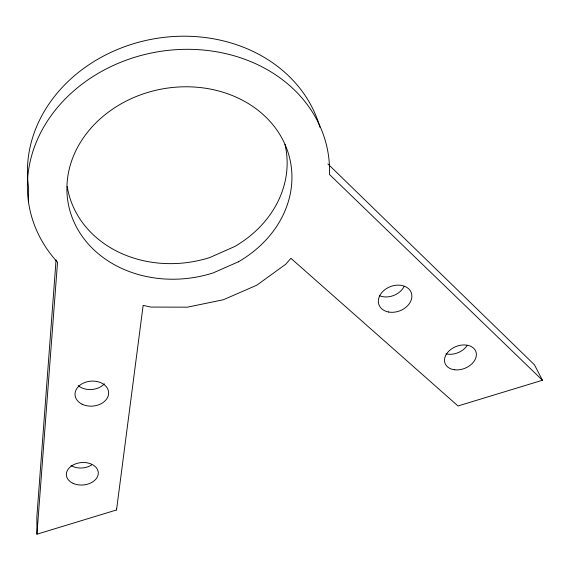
<?xml version="1.0" encoding="UTF-8"?>
<svg xmlns="http://www.w3.org/2000/svg" width="571" height="571" viewBox="0 0 571 571"><rect width="100%" height="100%" fill="white"/><g stroke="black" fill="none" stroke-linecap="round" stroke-linejoin="round"><path stroke-width="0.86" d="M28.55 202.484L28.6 187.331A148.981 127.283 -10.3 0 1 148.995 39.784A148.981 127.283 -10.3 0 1 319.946 127.304M56.065 259.933L36.851 516.933L36.937 534.206L116.527 509.967L143.15 305.378L150.851 307.07L187.416 307.169L223.368 299.746L256.772 285.207L285.75 264.237L290.896 258.285L458.013 405.967L542.45 380.25L534.442 364.805L327.89 163.92M36.937 534.206L57.535 262.253A151.807 128.554 -10.4 0 1 132.629 57.956A151.807 128.554 -10.4 0 1 329.531 174.519L542.45 380.25M116.398 508.269L116.527 509.967M91.631 464.994A15.745 11.192 -4.7 0 1 71.025 465.586M104.322 383.84A16.566 12.434 -4.6 0 1 78.227 385.611M467.178 345.491A16.231 11.698 -21.6 0 1 445.937 353.827M404.14 286.414A16.944 12.912 -20.9 0 1 379.679 295.792M284.943 144.292A110.945 94.665 -10.3 0 1 234.724 246.515L209.885 257.5A110.945 94.665 -10.3 0 1 67.221 186.439M238.371 261.811L213.076 272.938A113.044 95.6 -10.4 0 1 67.956 175.533A113.044 95.6 -10.4 0 1 240.933 99.44A113.044 95.6 -10.4 0 1 238.371 261.811M73.109 483.359A15.995 11.234 -4.9 0 0 98.226 474.116A15.995 11.234 -4.9 0 0 75.636 463.838A15.995 11.234 -4.9 0 0 73.109 483.359M82.06 404.189A16.845 12.505 -4.8 0 0 108.576 394.218A16.845 12.505 -4.8 0 0 84.865 382.491A16.845 12.505 -4.8 0 0 82.06 404.189M454.759 369.794A16.495 11.748 -21.4 0 0 476.185 352.671A16.495 11.748 -21.4 0 0 450.383 349.787A16.495 11.748 -21.4 0 0 454.759 369.794M388.487 311.994A17.237 12.99 -20.7 0 0 411.762 294.657A17.237 12.99 -20.7 0 0 385.082 289.533A17.237 12.99 -20.7 0 0 388.487 311.994"/></g></svg>
